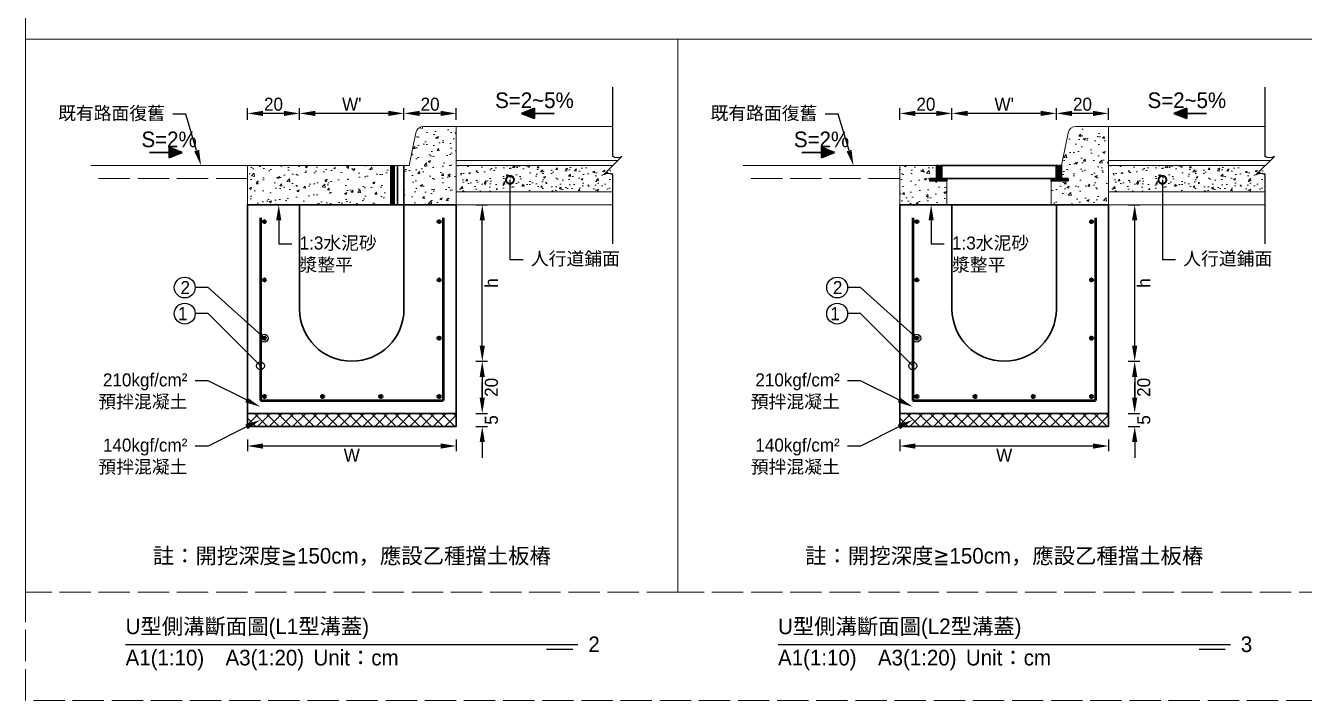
# Model space of a CAD drawing. Extents: x -8920 to 1950, y -2159 to 466.
# Drawn here: x -7990 to -7500, y -507 to -248.3 of the extents above; entities that cross this region are included whole.
import ezdxf
from ezdxf import colors
from ezdxf.entities.mleader import LeaderData, LeaderLine
from ezdxf.math import Vec2, Vec3

# ---------------------------------------------------------------- set-up
doc = ezdxf.new("R2010")
doc.units = 0
doc.header["$MEASUREMENT"] = 0
doc.linetypes.add('ACAD_ISO02W100', pattern=[15, 12, -3])
doc.layers.add('一、4.基本-隱藏', color=9, linetype='ACAD_ISO02W100', lineweight=20, plot=False)
doc.layers.add('三、3.文字-註解文字', color=2, linetype='Continuous')
for name, color, linetype, lineweight in [('二、1.繪圖-既有設施', 8, 'Continuous', 20), ('二、2.繪圖-施作項目', 181, 'Continuous', 30), ('二、3.繪圖-排水流向', 170, 'Continuous', 30), ('二、4.繪圖-設計鋪面', 40, 'Continuous', 20), ('二、5.繪圖-鋼筋', 60, 'Continuous', 50), ('二、6.繪圖-其他施作項目', 35, 'Continuous', 30)]:
    doc.layers.add(name, color=color, linetype=linetype, lineweight=lineweight)
doc.styles.add('次圖名(詳圖)', font='MS PGothic.ttf', dxfattribs={"height": 6})
doc.styles.add('註解文字(詳圖)', font='MS PGothic.ttf', dxfattribs={"height": 5})
doc.dimstyles.new('註解文字(詳圖)', dxfattribs={"dimtxt": 5, "dimasz": 6, "dimexe": 2, "dimexo": 5, "dimgap": 1, "dimtad": 2, "dimzin": 0, "dimdsep": 46, "dimtxsty": '註解文字(詳圖)', "dimcen": 0.1, "dimclrd": 144, "dimclre": 144, "dimclrt": 256, "dimadec": 0, "dimazin": 0, "dimtfac": 1, "dimtofl": 0, "dimtmove": 0, "dimatfit": 3, "dimfxlon": 1, "dimtolj": 1, "dimtzin": 0, "dimlwd": -1, "dimlwe": -1, "dimarcsym": 1})

# ---------------------------------------------------------------- blocks, each defined once
blk = doc.blocks.new('*D191')
at = {"layer": 'Defpoints', "color": 0, "transparency": 16777216}
for p in [(-7635, -282), (-7635, -317), (-7595, -317)]:
    blk.add_point(p, dxfattribs=at)
at = {"layer": '三、3.文字-註解文字', "color": 144, "transparency": 16777216}
for p, q in [((-7635, -284.5), (-7635, -280)), ((-7601, -282), (-7629, -282)), ((-7595, -284.5), (-7595, -280))]:
    blk.add_line(p, q, dxfattribs=at)
for points in [[(-7629, -281), (-7629, -283), (-7635, -282)], [(-7601, -281), (-7601, -283), (-7595, -282)]]:
    blk.add_solid(points, dxfattribs=at)
at = {"layer": '三、3.文字-註解文字', "transparency": 16777216, "insert": (-7615, -278.5), "char_height": 5, "attachment_point": 5, "style": '註解文字(詳圖)'}
blk.add_mtext("\\A1;W'", dxfattribs=at)
blk = doc.blocks.new('*D192')
at = {"layer": 'Defpoints', "color": 0, "transparency": 16777216}
for p in [(-7655, -282), (-7655, -317), (-7635, -317)]:
    blk.add_point(p, dxfattribs=at)
at = {"layer": '三、3.文字-註解文字', "color": 144, "transparency": 16777216}
for p, q in [((-7655, -284.5), (-7655, -280)), ((-7641, -282), (-7649, -282)), ((-7635, -284.5), (-7635, -280))]:
    blk.add_line(p, q, dxfattribs=at)
for points in [[(-7649, -281), (-7649, -283), (-7655, -282)], [(-7641, -281), (-7641, -283), (-7635, -282)]]:
    blk.add_solid(points, dxfattribs=at)
at = {"layer": '三、3.文字-註解文字', "transparency": 16777216, "insert": (-7645, -278.5), "char_height": 5, "attachment_point": 5, "style": '註解文字(詳圖)'}
blk.add_mtext('\\A1;20', dxfattribs=at)
blk = doc.blocks.new('*D193')
at = {"layer": 'Defpoints', "color": 0, "transparency": 16777216}
for p in [(-7615, -317), (-7565, -317), (-7615, -377)]:
    blk.add_point(p, dxfattribs=at)
at = {"layer": '三、3.文字-註解文字', "color": 144, "transparency": 16777216}
for p, q in [((-7567.5, -317), (-7563, -317)), ((-7565, -371), (-7565, -323)), ((-7567.5, -377), (-7563, -377))]:
    blk.add_line(p, q, dxfattribs=at)
for points in [[(-7566, -323), (-7564, -323), (-7565, -317)], [(-7566, -371), (-7564, -371), (-7565, -377)]]:
    blk.add_solid(points, dxfattribs=at)
at = {"layer": '三、3.文字-註解文字', "transparency": 16777216, "insert": (-7561.5, -347), "char_height": 5, "attachment_point": 5, "rotation": 90, "style": '註解文字(詳圖)'}
blk.add_mtext('\\A1;h', dxfattribs=at)
blk = doc.blocks.new('*D194')
at = {"layer": 'Defpoints', "color": 0, "transparency": 16777216}
for p in [(-7615, -377), (-7615, -397), (-7565, -397)]:
    blk.add_point(p, dxfattribs=at)
at = {"layer": '三、3.文字-註解文字', "color": 144, "transparency": 16777216}
for p, q in [((-7567.5, -377), (-7563, -377)), ((-7565, -383), (-7565, -391)), ((-7567.5, -397), (-7563, -397))]:
    blk.add_line(p, q, dxfattribs=at)
for points in [[(-7566, -383), (-7564, -383), (-7565, -377)], [(-7566, -391), (-7564, -391), (-7565, -397)]]:
    blk.add_solid(points, dxfattribs=at)
at = {"layer": '三、3.文字-註解文字', "transparency": 16777216, "insert": (-7561.5, -387), "char_height": 5, "attachment_point": 5, "rotation": 90, "style": '註解文字(詳圖)'}
blk.add_mtext('\\A1;20', dxfattribs=at)
blk = doc.blocks.new('*D195')
at = {"layer": 'Defpoints', "color": 0, "transparency": 16777216}
for p in [(-7615, -397), (-7615, -402), (-7565, -402)]:
    blk.add_point(p, dxfattribs=at)
at = {"layer": '三、3.文字-註解文字', "color": 144, "transparency": 16777216}
for p, q in [((-7565, -391), (-7565, -385)), ((-7567.5, -397), (-7563, -397)), ((-7567.5, -402), (-7563, -402)), ((-7565, -408), (-7565, -414))]:
    blk.add_line(p, q, dxfattribs=at)
for points in [[(-7566, -391), (-7564, -391), (-7565, -397)], [(-7566, -408), (-7564, -408), (-7565, -402)]]:
    blk.add_solid(points, dxfattribs=at)
at = {"layer": '三、3.文字-註解文字', "transparency": 16777216, "insert": (-7561.5, -399.5), "char_height": 5, "attachment_point": 5, "rotation": 90, "style": '註解文字(詳圖)'}
blk.add_mtext('\\A1;5', dxfattribs=at)
blk = doc.blocks.new('*D196')
at = {"layer": 'Defpoints', "color": 0, "transparency": 16777216}
for p in [(-7655, -402), (-7575, -402), (-7655, -409.5)]:
    blk.add_point(p, dxfattribs=at)
at = {"layer": '三、3.文字-註解文字', "color": 144, "transparency": 16777216}
for p, q in [((-7655, -407), (-7655, -411.5)), ((-7581, -409.5), (-7649, -409.5)), ((-7575, -407), (-7575, -411.5))]:
    blk.add_line(p, q, dxfattribs=at)
for points in [[(-7649, -408.5), (-7649, -410.5), (-7655, -409.5)], [(-7581, -408.5), (-7581, -410.5), (-7575, -409.5)]]:
    blk.add_solid(points, dxfattribs=at)
at = {"layer": '三、3.文字-註解文字', "transparency": 16777216, "insert": (-7615, -413), "char_height": 5, "attachment_point": 5, "style": '註解文字(詳圖)'}
blk.add_mtext('\\A1;W', dxfattribs=at)
blk = doc.blocks.new('排水流向')
at = {"layer": '二、3.繪圖-排水流向'}
h = blk.add_hatch(color=256, dxfattribs=at)
h.dxf.hatch_style = 1
h.paths.add_polyline_path([(0, 1), (0, -1), (2.5, 0)])
for points in [[(-3.75, 0), (0, 0)], [(0, 1), (0, -1)], [(2.5, 0), (0, 1)], [(2.5, 0), (0, -1)]]:
    blk.add_lwpolyline(points, dxfattribs=at)
blk = doc.blocks.new('*D270')
at = {"layer": 'Defpoints', "color": 0, "transparency": 16777216}
for p in [(-7595, -282), (-7595, -317), (-7575, -317)]:
    blk.add_point(p, dxfattribs=at)
at = {"layer": '三、3.文字-註解文字', "color": 144, "transparency": 16777216}
for p, q in [((-7595, -284.5), (-7595, -280)), ((-7581, -282), (-7589, -282)), ((-7575, -284.5), (-7575, -280))]:
    blk.add_line(p, q, dxfattribs=at)
for points in [[(-7589, -281), (-7589, -283), (-7595, -282)], [(-7581, -281), (-7581, -283), (-7575, -282)]]:
    blk.add_solid(points, dxfattribs=at)
at = {"layer": '三、3.文字-註解文字', "transparency": 16777216, "insert": (-7585, -278.5), "char_height": 5, "attachment_point": 5, "style": '註解文字(詳圖)'}
blk.add_mtext('\\A1;20', dxfattribs=at)
blk = doc.blocks.new('_DotSmall')
at = {"color": 0, "linetype": 'ByBlock', "const_width": 0.5}
blk.add_lwpolyline([(-0.0625, 0, 1), (0.0625, 0, 1)], format="xyb", close=True, dxfattribs=at)
blk = doc.blocks.new('_Small')
at = {"color": 0, "linetype": 'ByBlock', "lineweight": -2}
blk.add_circle((0, 0), 0.25, dxfattribs=at)
blk = doc.blocks.new('*D350')
at = {"layer": 'Defpoints', "color": 0, "transparency": 16777216}
for p in [(-7865, -317), (-7815, -317), (-7865, -377)]:
    blk.add_point(p, dxfattribs=at)
at = {"layer": '三、3.文字-註解文字', "color": 144, "transparency": 16777216}
for p, q in [((-7817.5, -317), (-7813, -317)), ((-7815, -371), (-7815, -323)), ((-7817.5, -377), (-7813, -377))]:
    blk.add_line(p, q, dxfattribs=at)
for points in [[(-7816, -323), (-7814, -323), (-7815, -317)], [(-7816, -371), (-7814, -371), (-7815, -377)]]:
    blk.add_solid(points, dxfattribs=at)
at = {"layer": '三、3.文字-註解文字', "transparency": 16777216, "insert": (-7811.5, -347), "char_height": 5, "attachment_point": 5, "rotation": 90, "style": '註解文字(詳圖)'}
blk.add_mtext('\\A1;h', dxfattribs=at)
blk = doc.blocks.new('*D351')
at = {"layer": 'Defpoints', "color": 0, "transparency": 16777216}
for p in [(-7865, -377), (-7865, -397), (-7815, -397)]:
    blk.add_point(p, dxfattribs=at)
at = {"layer": '三、3.文字-註解文字', "color": 144, "transparency": 16777216}
for p, q in [((-7817.5, -377), (-7813, -377)), ((-7815, -383), (-7815, -391)), ((-7817.5, -397), (-7813, -397))]:
    blk.add_line(p, q, dxfattribs=at)
for points in [[(-7816, -383), (-7814, -383), (-7815, -377)], [(-7816, -391), (-7814, -391), (-7815, -397)]]:
    blk.add_solid(points, dxfattribs=at)
at = {"layer": '三、3.文字-註解文字', "transparency": 16777216, "insert": (-7811.5, -387), "char_height": 5, "attachment_point": 5, "rotation": 90, "style": '註解文字(詳圖)'}
blk.add_mtext('\\A1;20', dxfattribs=at)
blk = doc.blocks.new('*D352')
at = {"layer": 'Defpoints', "color": 0, "transparency": 16777216}
for p in [(-7865, -397), (-7865, -402), (-7815, -402)]:
    blk.add_point(p, dxfattribs=at)
at = {"layer": '三、3.文字-註解文字', "color": 144, "transparency": 16777216}
for p, q in [((-7815, -391), (-7815, -385)), ((-7817.5, -397), (-7813, -397)), ((-7817.5, -402), (-7813, -402)), ((-7815, -408), (-7815, -414))]:
    blk.add_line(p, q, dxfattribs=at)
for points in [[(-7816, -391), (-7814, -391), (-7815, -397)], [(-7816, -408), (-7814, -408), (-7815, -402)]]:
    blk.add_solid(points, dxfattribs=at)
at = {"layer": '三、3.文字-註解文字', "transparency": 16777216, "insert": (-7811.5, -399.5), "char_height": 5, "attachment_point": 5, "rotation": 90, "style": '註解文字(詳圖)'}
blk.add_mtext('\\A1;5', dxfattribs=at)
blk = doc.blocks.new('*D353')
at = {"layer": 'Defpoints', "color": 0, "transparency": 16777216}
for p in [(-7885, -282), (-7885, -317), (-7845, -317)]:
    blk.add_point(p, dxfattribs=at)
at = {"layer": '三、3.文字-註解文字', "color": 144, "transparency": 16777216}
for p, q in [((-7885, -284.5), (-7885, -280)), ((-7851, -282), (-7879, -282)), ((-7845, -284.5), (-7845, -280))]:
    blk.add_line(p, q, dxfattribs=at)
for points in [[(-7879, -281), (-7879, -283), (-7885, -282)], [(-7851, -281), (-7851, -283), (-7845, -282)]]:
    blk.add_solid(points, dxfattribs=at)
at = {"layer": '三、3.文字-註解文字', "transparency": 16777216, "insert": (-7865, -278.5), "char_height": 5, "attachment_point": 5, "style": '註解文字(詳圖)'}
blk.add_mtext("\\A1;W'", dxfattribs=at)
blk = doc.blocks.new('*D354')
at = {"layer": 'Defpoints', "color": 0, "transparency": 16777216}
for p in [(-7905, -282), (-7905, -317), (-7885, -317)]:
    blk.add_point(p, dxfattribs=at)
at = {"layer": '三、3.文字-註解文字', "color": 144, "transparency": 16777216}
for p, q in [((-7905, -284.5), (-7905, -280)), ((-7891, -282), (-7899, -282)), ((-7885, -284.5), (-7885, -280))]:
    blk.add_line(p, q, dxfattribs=at)
for points in [[(-7899, -281), (-7899, -283), (-7905, -282)], [(-7891, -281), (-7891, -283), (-7885, -282)]]:
    blk.add_solid(points, dxfattribs=at)
at = {"layer": '三、3.文字-註解文字', "transparency": 16777216, "insert": (-7895, -278.5), "char_height": 5, "attachment_point": 5, "style": '註解文字(詳圖)'}
blk.add_mtext('\\A1;20', dxfattribs=at)
blk = doc.blocks.new('*D355')
at = {"layer": 'Defpoints', "color": 0, "transparency": 16777216}
for p in [(-7845, -282), (-7845, -317), (-7825, -317)]:
    blk.add_point(p, dxfattribs=at)
at = {"layer": '三、3.文字-註解文字', "color": 144, "transparency": 16777216}
for p, q in [((-7845, -284.5), (-7845, -280)), ((-7831, -282), (-7839, -282)), ((-7825, -284.5), (-7825, -280))]:
    blk.add_line(p, q, dxfattribs=at)
for points in [[(-7839, -281), (-7839, -283), (-7845, -282)], [(-7831, -281), (-7831, -283), (-7825, -282)]]:
    blk.add_solid(points, dxfattribs=at)
at = {"layer": '三、3.文字-註解文字', "transparency": 16777216, "insert": (-7835, -278.5), "char_height": 5, "attachment_point": 5, "style": '註解文字(詳圖)'}
blk.add_mtext('\\A1;20', dxfattribs=at)
blk = doc.blocks.new('*D362')
at = {"layer": 'Defpoints', "color": 0, "transparency": 16777216}
for p in [(-7905, -402), (-7825, -402), (-7905, -409.5)]:
    blk.add_point(p, dxfattribs=at)
at = {"layer": '三、3.文字-註解文字', "color": 144, "transparency": 16777216}
for p, q in [((-7905, -407), (-7905, -411.5)), ((-7831, -409.5), (-7899, -409.5)), ((-7825, -407), (-7825, -411.5))]:
    blk.add_line(p, q, dxfattribs=at)
for points in [[(-7899, -408.5), (-7899, -410.5), (-7905, -409.5)], [(-7831, -408.5), (-7831, -410.5), (-7825, -409.5)]]:
    blk.add_solid(points, dxfattribs=at)
at = {"layer": '三、3.文字-註解文字', "transparency": 16777216, "insert": (-7865, -413), "char_height": 5, "attachment_point": 5, "style": '註解文字(詳圖)'}
blk.add_mtext('\\A1;W', dxfattribs=at)

msp = doc.modelspace()

# ---------------------------------------------------------------- hatches: boundary and pattern name
at = {"layer": '二、1.繪圖-既有設施'}
h = msp.add_hatch(dxfattribs=at)
h.set_pattern_fill('AR-CONC', color=256, scale=0.05)
h.set_pattern_definition([(50, (-6074.377, -1615.479), (9.109233, -0.796954), [0.9525, -10.4775]), (355, (-6074.377, -1615.479), (-1.76217, 9.552842), [0.762, -8.38203]), (100.45144, (-6073.618, -1615.5455), (7.347062, 8.755888), [0.8095, -8.904512]), (46.1842, (-6074.377, -1612.939), (13.55395, -2.102116), [1.42875, -15.71625]), (96.63556, (-6073.247, -1613.114), (11.87021, 12.37131), [1.21425, -13.35678]), (351.18415, (-6074.377, -1612.939), (11.87021, 12.37131), [1.143, -12.57299]), (21, (-6073.107, -1613.574), (7.58072, -5.11326), [0.9525, -10.4775]), (326, (-6073.107, -1613.574), (3.0901, 9.2094), [0.762, -8.382]), (71.45144, (-6072.475, -1614), (10.67082, 4.09614), [0.8095, -8.904497]), (37.5, (-6074.3767, -1615.479), (0.15443, 4.227752), [0, -8.2804, 0, -8.509, 0, -8.41375]), (7.5, (-6074.3767, -1615.479), (3.340983, 5.009029), [0, -4.8514, 0, -8.0899, 0, -3.20675]), (327.5, (-6077.209, -1615.479), (6.77953, -0.286437), [0, -3.175, 0, -9.906, 0, -13.1445]), (317.5, (-6078.479, -1615.479), (7.406459, 1.271325), [0, -4.1275, 0, -6.5786, 0, -9.3345])])
h.paths.add_polyline_path([(-7850, -317), (-7850, -302), (-7905, -302), (-7905, -317)])
h.paths.add_polyline_path([(-7825, -302), (-7825, -287), (-7837.541, -287, 0.3575108), (-7840.482, -289.412), (-7843, -302), (-7845, -302), (-7845, -317), (-7825, -317)])
h = msp.add_hatch(dxfattribs=at)
h.set_pattern_fill('AR-CONC', color=256, scale=0.05)
h.set_pattern_definition([(50, (-5936.001, -1609.962), (9.109233, -0.796954), [0.9525, -10.4775]), (355, (-5936.001, -1609.962), (-1.76217, 9.552842), [0.762, -8.38203]), (100.45144, (-5935.2415, -1610.028), (7.347062, 8.755888), [0.8095, -8.904512]), (46.1842, (-5936.001, -1607.422), (13.55395, -2.102116), [1.42875, -15.71625]), (96.63556, (-5934.871, -1607.597), (11.87021, 12.37131), [1.21425, -13.35678]), (351.18415, (-5936, -1607.422), (11.87021, 12.37131), [1.143, -12.57299]), (21, (-5934.731, -1608.057), (7.58072, -5.11326), [0.9525, -10.4775]), (326, (-5934.731, -1608.057), (3.0901, 9.2094), [0.762, -8.382]), (71.45144, (-5934.099, -1608.483), (10.67082, 4.09614), [0.8095, -8.904497]), (37.5, (-5936.0006, -1609.962), (0.15443, 4.227752), [0, -8.2804, 0, -8.509, 0, -8.41375]), (7.5, (-5936.0006, -1609.962), (3.340983, 5.009029), [0, -4.8514, 0, -8.0899, 0, -3.20675]), (327.5, (-5938.8327, -1609.962), (6.77953, -0.286437), [0, -3.175, 0, -9.906, 0, -13.1445]), (317.5, (-5940.103, -1609.962), (7.406459, 1.271325), [0, -4.1275, 0, -6.5786, 0, -9.3345])])
h.paths.add_polyline_path([(-7655, -317), (-7637, -317), (-7637, -307.9), (-7643.5, -307.9), (-7643.5, -307), (-7640.9, -307), (-7640.9, -302), (-7655, -302)])
h.paths.add_polyline_path([(-7575, -302), (-7575, -287), (-7587.541, -287, 0.3575108), (-7590.482, -289.412), (-7593, -302), (-7593.1, -302), (-7593.1, -307), (-7590.5, -307), (-7590.5, -307.9), (-7597, -307.9), (-7597, -317), (-7575, -317)])
at = {"layer": '二、2.繪圖-施作項目'}
h = msp.add_hatch(dxfattribs=at)
h.set_pattern_fill('ANSI37', color=256)
h.set_pattern_definition([(45, (-7744.3264, 176.8755), (-2.245064, 2.245064), []), (135, (-7744.3264, 176.8755), (-2.245064, -2.245064), [])])
h.paths.add_polyline_path([(-7825, -402), (-7905, -402), (-7905, -397), (-7825, -397)])
h = msp.add_hatch(dxfattribs=at)
h.set_pattern_fill('ANSI37', color=256)
h.set_pattern_definition([(45, (-7494.3264, 176.8755), (-2.245064, 2.245064), []), (135, (-7494.3264, 176.8755), (-2.245064, -2.245064), [])])
h.paths.add_polyline_path([(-7575, -402), (-7655, -402), (-7655, -397), (-7575, -397)])
at = {"layer": '二、4.繪圖-設計鋪面'}
h = msp.add_hatch(dxfattribs=at)
h.set_pattern_fill('AR-CONC', color=256)
h.set_pattern_definition([(50, (-7959.145, 133.4644), (7.1726, -0.62752), [0.75, -8.25]), (355, (-7959.145, 133.4644), (-1.38751, 7.52192), [0.6, -6.6]), (100.4514, (-7958.547, 133.412), (5.78509, 6.8944), [0.6374, -7.01142]), (46.1842, (-7959.145, 135.464), (10.67241, -1.6552), [1.125, -12.375]), (96.6356, (-7958.256, 135.326), (9.34662, 9.74119), [0.9561, -10.51714]), (351.1842, (-7959.145, 135.464), (9.34662, 9.74119), [0.9, -9.9]), (21, (-7958.145, 134.9644), (5.96907, -4.02619), [0.75, -8.25]), (326, (-7958.145, 134.9644), (2.43315, 7.2515), [0.6, -6.6]), (71.4514, (-7957.6476, 134.629), (8.40222, 3.22531), [0.6374, -7.01142]), (37.5, (-7959.145, 133.4644), (0.121599, 3.328939), [0, -6.52, 0, -6.7, 0, -6.625]), (7.5, (-7959.145, 133.4644), (2.630695, 3.944117), [0, -3.82, 0, -6.37, 0, -2.525]), (327.5, (-7961.375, 133.4644), (5.338224, -0.225549), [0, -2.5, 0, -7.8, 0, -10.35]), (317.5, (-7962.375, 133.4644), (5.83186, 1.00105), [0, -3.25, 0, -5.18, 0, -7.35])])
h.paths.add_polyline_path([(-7765, -302), (-7825, -302), (-7825, -309.5), (-7815, -309.5), (-7815, -312), (-7765, -312)])
h.paths.add_polyline_path([(-7815, -309.5), (-7825, -309.5), (-7825, -312), (-7815, -312)], flags=17)
h = msp.add_hatch(dxfattribs=at)
h.set_pattern_fill('AR-CONC', color=256)
h.set_pattern_definition([(50, (-7709.145, 133.4644), (7.1726, -0.62752), [0.75, -8.25]), (355, (-7709.145, 133.4644), (-1.38751, 7.52192), [0.6, -6.6]), (100.4514, (-7708.547, 133.412), (5.78509, 6.8944), [0.6374, -7.01142]), (46.1842, (-7709.145, 135.464), (10.67241, -1.6552), [1.125, -12.375]), (96.6356, (-7708.256, 135.326), (9.34662, 9.74119), [0.9561, -10.51714]), (351.1842, (-7709.145, 135.464), (9.34662, 9.74119), [0.9, -9.9]), (21, (-7708.145, 134.9644), (5.96907, -4.02619), [0.75, -8.25]), (326, (-7708.145, 134.9644), (2.43315, 7.2515), [0.6, -6.6]), (71.4514, (-7707.6476, 134.629), (8.40222, 3.22531), [0.6374, -7.01142]), (37.5, (-7709.145, 133.4644), (0.121599, 3.328939), [0, -6.52, 0, -6.7, 0, -6.625]), (7.5, (-7709.145, 133.4644), (2.630695, 3.944117), [0, -3.82, 0, -6.37, 0, -2.525]), (327.5, (-7711.375, 133.4644), (5.338224, -0.225549), [0, -2.5, 0, -7.8, 0, -10.35]), (317.5, (-7712.375, 133.4644), (5.83186, 1.00105), [0, -3.25, 0, -5.18, 0, -7.35])])
h.paths.add_polyline_path([(-7515, -302), (-7575, -302), (-7575, -309.5), (-7565, -309.5), (-7565, -312), (-7515, -312)])
h.paths.add_polyline_path([(-7565, -309.5), (-7575, -309.5), (-7575, -312), (-7565, -312)], flags=17)
at = {"layer": '二、5.繪圖-鋼筋'}
h = msp.add_hatch(color=256, dxfattribs=at)
h.dxf.hatch_style = 1
h.paths.add_polyline_path([(-7898, -323.5, 1), (-7899, -323.5, 1)])
h = msp.add_hatch(color=256, dxfattribs=at)
h.dxf.hatch_style = 1
h.paths.add_polyline_path([(-7831, -323.5, 1), (-7832, -323.5, 1)])
h = msp.add_hatch(color=256, dxfattribs=at)
h.dxf.hatch_style = 1
h.paths.add_polyline_path([(-7648, -323.5, 1), (-7649, -323.5, 1)])
h = msp.add_hatch(color=256, dxfattribs=at)
h.dxf.hatch_style = 1
h.paths.add_polyline_path([(-7581, -323.5, 1), (-7582, -323.5, 1)])
h = msp.add_hatch(color=256, dxfattribs=at)
h.dxf.hatch_style = 1
h.paths.add_polyline_path([(-7898, -345.83, 1), (-7899, -345.83, 1)])
h = msp.add_hatch(color=256, dxfattribs=at)
h.dxf.hatch_style = 1
h.paths.add_polyline_path([(-7831, -345.83, 1), (-7832, -345.83, 1)])
h = msp.add_hatch(color=256, dxfattribs=at)
h.dxf.hatch_style = 1
h.paths.add_polyline_path([(-7648, -345.83, 1), (-7649, -345.83, 1)])
h = msp.add_hatch(color=256, dxfattribs=at)
h.dxf.hatch_style = 1
h.paths.add_polyline_path([(-7581, -345.83, 1), (-7582, -345.83, 1)])
h = msp.add_hatch(color=256, dxfattribs=at)
h.dxf.hatch_style = 1
h.paths.add_polyline_path([(-7898, -368.16, 1), (-7899, -368.16, 1)])
h = msp.add_hatch(color=256, dxfattribs=at)
h.dxf.hatch_style = 1
h.paths.add_polyline_path([(-7831, -368.16, 1), (-7832, -368.16, 1)])
h = msp.add_hatch(color=256, dxfattribs=at)
h.dxf.hatch_style = 1
h.paths.add_polyline_path([(-7648, -368.16, 1), (-7649, -368.16, 1)])
h = msp.add_hatch(color=256, dxfattribs=at)
h.dxf.hatch_style = 1
h.paths.add_polyline_path([(-7581, -368.16, 1), (-7582, -368.16, 1)])
h = msp.add_hatch(color=256, dxfattribs=at)
h.dxf.hatch_style = 1
h.paths.add_polyline_path([(-7898, -390.5, 1), (-7899, -390.5, 1)])
h = msp.add_hatch(color=256, dxfattribs=at)
h.dxf.hatch_style = 1
h.paths.add_polyline_path([(-7875.67, -390.5, 1), (-7876.67, -390.5, 1)])
h = msp.add_hatch(color=256, dxfattribs=at)
h.dxf.hatch_style = 1
h.paths.add_polyline_path([(-7853.34, -390.5, 1), (-7854.34, -390.5, 1)])
h = msp.add_hatch(color=256, dxfattribs=at)
h.dxf.hatch_style = 1
h.paths.add_polyline_path([(-7831, -390.5, 1), (-7832, -390.5, 1)])
h = msp.add_hatch(color=256, dxfattribs=at)
h.dxf.hatch_style = 1
h.paths.add_polyline_path([(-7648, -390.5, 1), (-7649, -390.5, 1)])
h = msp.add_hatch(color=256, dxfattribs=at)
h.dxf.hatch_style = 1
h.paths.add_polyline_path([(-7625.67, -390.5, 1), (-7626.67, -390.5, 1)])
h = msp.add_hatch(color=256, dxfattribs=at)
h.dxf.hatch_style = 1
h.paths.add_polyline_path([(-7603.34, -390.5, 1), (-7604.34, -390.5, 1)])
h = msp.add_hatch(color=256, dxfattribs=at)
h.dxf.hatch_style = 1
h.paths.add_polyline_path([(-7581, -390.5, 1), (-7582, -390.5, 1)])
at = {"layer": '二、6.繪圖-其他施作項目'}
h = msp.add_hatch(dxfattribs=at)
h.set_pattern_fill('ANSI31', color=256, scale=0.1)
h.set_pattern_definition([(45, (-5925.49114, -1606.28593), (-0.224506403, 0.224506403), [])])
h.paths.add_polyline_path([(-7640.9, -307), (-7643.5, -307), (-7643.5, -307.9), (-7637, -307.9), (-7637, -307), (-7640, -307), (-7640, -302), (-7640.9, -302)])
h.paths.add_polyline_path([(-7593.1, -302), (-7594, -302), (-7594, -307), (-7597, -307), (-7597, -307.9), (-7590.5, -307.9), (-7590.5, -307), (-7593.1, -307)])

# ---------------------------------------------------------------- linework, layer by layer
at = {"layer": '一、4.基本-隱藏'}
for points in [[(-7990, 0), (-7210, 0), (-7210, -253.5), (-7990, -253.5)], [(-7990, 0), (-7210, 0), (-7210, -507), (-7990, -507)], [(-7990, 0), (-7210, 0), (-7210, -507), (-7990, -507)], [(-7990, -253.5), (-7740, -253.5), (-7740, -465.5), (-7990, -465.5)], [(-7740, -253.5), (-7490, -253.5), (-7490, -465.5), (-7740, -465.5)]]:
    msp.add_lwpolyline(points, close=True, dxfattribs=at)
at = {"layer": '三、3.文字-註解文字'}
for points in [[(-7765, -332), (-7765, -305.536, 0.2828427), (-7768.536, -305.536), (-7761.464, -298.464, -0.2828427), (-7765, -298.464), (-7765, -272)], [(-7515, -332), (-7515, -305.536, 0.2828427), (-7518.536, -305.536), (-7511.464, -298.464, -0.2828427), (-7515, -298.464), (-7515, -272)]]:
    msp.add_lwpolyline(points, format="xyb", dxfattribs=at)
for points in [[(-7951.66, -485.5), (-7778.34, -485.5)], [(-7780.34, -487.5), (-7790.34, -487.5)], [(-7701.66, -485.5), (-7528.34, -485.5)], [(-7530.34, -487.5), (-7540.34, -487.5)]]:
    msp.add_lwpolyline(points, dxfattribs=at)
for centre in [(-7929, -348.75), (-7679, -348.75), (-7929, -358.75), (-7679, -358.75)]:
    msp.add_circle(centre, 4, dxfattribs=at)
at = {"layer": '二、1.繪圖-既有設施'}
msp.add_lwpolyline([(-7825, -302), (-7825, -287), (-7837.541, -287, 0.3575108), (-7840.482, -289.412), (-7843, -302), (-7905, -302), (-7905, -317), (-7825, -317)], format="xyb", close=True, dxfattribs=at)
msp.add_lwpolyline([(-7597, -307), (-7597, -317), (-7575, -317), (-7575, -302), (-7575, -287), (-7587.541, -287, 0.3575108), (-7590.482, -289.412), (-7593, -302)], format="xyb", dxfattribs=at)
msp.add_lwpolyline([(-7637, -307), (-7637, -317), (-7655, -317), (-7655, -302), (-7640.9, -302)], dxfattribs=at)
at = {"layer": '二、2.繪圖-施作項目'}
for points in [[(-7825, -402), (-7905, -402), (-7905, -317), (-7825, -317)], [(-7575, -402), (-7655, -402), (-7655, -317), (-7575, -317)]]:
    msp.add_lwpolyline(points, close=True, dxfattribs=at)
for points in [[(-7845, -317), (-7845, -357, -1), (-7885, -357), (-7885, -317)], [(-7595, -317), (-7595, -357, -1), (-7635, -357), (-7635, -317)]]:
    msp.add_lwpolyline(points, format="xyb", dxfattribs=at)
for points in [[(-7905, -397), (-7825, -397)], [(-7655, -397), (-7575, -397)]]:
    msp.add_lwpolyline(points, dxfattribs=at)
at = {"layer": '二、4.繪圖-設計鋪面'}
for points in [[(-7825, -287), (-7765, -287)], [(-7575, -287), (-7515, -287)], [(-7905, -302), (-7965, -302)], [(-7825, -300), (-7763, -300)], [(-7825, -302), (-7765, -302)], [(-7655, -302), (-7715, -302)], [(-7575, -300), (-7513, -300)], [(-7575, -302), (-7515, -302)], [(-7825, -312), (-7765, -312)], [(-7575, -312), (-7515, -312)], [(-7825, -317), (-7765, -317)], [(-7575, -317), (-7515, -317)]]:
    msp.add_lwpolyline(points, dxfattribs=at)
at = {"layer": '二、4.繪圖-設計鋪面', "linetype": 'ACAD_ISO02W100'}
for points in [[(-7905, -307), (-7965, -307)], [(-7655, -307), (-7715, -307)]]:
    msp.add_lwpolyline(points, dxfattribs=at)
at = {"layer": '二、5.繪圖-鋼筋'}
for points in [[(-7900, -322), (-7900, -392)], [(-7830, -322), (-7830, -392)], [(-7650, -322), (-7650, -392)], [(-7580, -322), (-7580, -392)], [(-7900, -392), (-7830, -392)], [(-7650, -392), (-7580, -392)]]:
    msp.add_lwpolyline(points, dxfattribs=at)
for centre in [(-7898.5, -323.5), (-7831.5, -323.5), (-7648.5, -323.5), (-7581.5, -323.5), (-7898.5, -345.83), (-7831.5, -345.83), (-7648.5, -345.83), (-7581.5, -345.83), (-7898.5, -368.16), (-7831.5, -368.16), (-7648.5, -368.16), (-7581.5, -368.16), (-7898.5, -390.5), (-7876.17, -390.5), (-7853.84, -390.5), (-7831.5, -390.5), (-7648.5, -390.5), (-7626.17, -390.5), (-7603.84, -390.5), (-7581.5, -390.5)]:
    msp.add_circle(centre, 0.5, dxfattribs=at)
at = {"layer": '二、6.繪圖-其他施作項目'}
for points in [[(-7850, -317), (-7850, -302)], [(-7849.375, -317), (-7849.375, -302)], [(-7848.75, -317), (-7848.75, -302)], [(-7847.5, -317), (-7847.5, -302)], [(-7845, -317), (-7845, -302)], [(-7639.5, -302), (-7639.5, -307)], [(-7639.5, -302), (-7594.5, -302)], [(-7638.9, -302), (-7638.9, -307)], [(-7595.1, -302), (-7595.1, -307)], [(-7594.5, -302), (-7594.5, -307)], [(-7593, -302), (-7593.1, -302)], [(-7639.5, -307), (-7594.5, -307)]]:
    msp.add_lwpolyline(points, dxfattribs=at)
for points in [[(-7643.5, -307), (-7640.9, -307), (-7640.9, -302), (-7640, -302), (-7640, -307), (-7637, -307), (-7637, -307.9), (-7643.5, -307.9)], [(-7593.1, -302), (-7594, -302), (-7594, -307), (-7597, -307), (-7597, -307.9), (-7590.5, -307.9), (-7590.5, -307), (-7593.1, -307)]]:
    msp.add_lwpolyline(points, close=True, dxfattribs=at)

# ---------------------------------------------------------------- block references
at = {"xscale": 2, "yscale": 2, "zscale": 2, "rotation": 180}
for p in [(-7795, -282), (-7545, -282)]:
    msp.add_blockref('排水流向', p, dxfattribs=at)
at = {"xscale": 2, "yscale": 2, "zscale": 2}
for p in [(-7935, -297), (-7685, -297)]:
    msp.add_blockref('排水流向', p, dxfattribs=at)

# ---------------------------------------------------------------- texts
at = {"layer": '三、3.文字-註解文字', "char_height": 6}
for s, width, gutter_width, insert, attachment_point, style in [('{\\fMS PGothic|b0|i0|c128|p34;註：開挖深度≧150cm，應設乙種擋土板樁}', 156.49231, 30, (-7865, -452), 5, '註解文字(詳圖)'), ('{\\fMS PGothic|b0|i0|c128|p34;註：開挖深度≧150cm，應設乙種擋土板樁}', 156.49231, 30, (-7615, -452), 5, '註解文字(詳圖)'), ('{\\fMS PGothic|b0|i0|c128|p34;U型側溝斷面圖(}L{\\fMS PGothic|b0|i0|c128|p34;1型溝蓋)}', 134.12151, 15, (-7951.66, -479.5), 4, '次圖名(詳圖)'), ('{\\fMS PGothic|b0|i0|c128|p34;U型側溝斷面圖(}L{\\fMS PGothic|b0|i0|c128|p34;2型溝蓋)}', 131.94411, 15, (-7701.66, -479.5), 4, '次圖名(詳圖)'), ('2', 3, 15, (-7774.34, -485.5), 4, '次圖名(詳圖)'), ('3', 3, 15, (-7524.34, -485.5), 4, '次圖名(詳圖)'), ('A1(1:10)\u3000A3(1:20){\\fMS PGothic|b0|i0|c128|p34;^IUnit：cm}', 136.03259, 15, (-7951.66, -491.5), 4, '次圖名(詳圖)'), ('A1(1:10)\u3000A3(1:20){\\fMS PGothic|b0|i0|c128|p34;^IUnit：cm}', 136.03259, 15, (-7701.66, -491.5), 4, '次圖名(詳圖)')]:
    msp.add_mtext_dynamic_manual_height_columns(s, width=width, gutter_width=gutter_width, heights=[0], dxfattribs=dict(at, insert=insert, attachment_point=attachment_point, style=style))
at = {"layer": '二、3.繪圖-排水流向', "char_height": 6, "attachment_point": 5, "style": '註解文字(詳圖)'}
for s, insert in [('{\\fMS PGothic|b0|i0|c128|p34;S=2~5%}', (-7795, -277)), ('{\\fMS PGothic|b0|i0|c128|p34;S=2~5%}', (-7545, -277)), ('{\\fMS PGothic|b0|i0|c128|p34;S=2%}', (-7935, -292)), ('{\\fMS PGothic|b0|i0|c128|p34;S=2%}', (-7685, -292))]:
    msp.add_mtext_dynamic_manual_height_columns(s, width=10.17412, gutter_width=30, heights=[0], dxfattribs=dict(at, insert=insert))

# ---------------------------------------------------------------- dimensions: what is measured, and where the dimension line sits
at = {"layer": '三、3.文字-註解文字'}
for base, p1, p2, text, picture, middle in [((-7905, -282), (-7885, -317), (-7905, -317), '20', '*D354', (-7895, -278.5)), ((-7885, -282), (-7845, -317), (-7885, -317), "W'", '*D353', (-7865, -278.5)), ((-7845, -282), (-7825, -317), (-7845, -317), '20', '*D355', (-7835, -278.5)), ((-7655, -282), (-7635, -317), (-7655, -317), '20', '*D192', (-7645, -278.5)), ((-7635, -282), (-7595, -317), (-7635, -317), "W'", '*D191', (-7615, -278.5)), ((-7595, -282), (-7575, -317), (-7595, -317), '20', '*D270', (-7585, -278.5)), ((-7905, -409.5), (-7825, -402), (-7905, -402), 'W', '*D362', (-7865, -413)), ((-7655, -409.5), (-7575, -402), (-7655, -402), 'W', '*D196', (-7615, -413))]:
    dim = msp.add_linear_dim(base=base, p1=p1, p2=p2, text=text, dimstyle='註解文字(詳圖)', dxfattribs=at)
    dim.commit()
    dim.dimension.update_dxf_attribs({"geometry": picture, "text_midpoint": middle})
for base, p1, p2, text, picture, middle in [((-7815, -317), (-7865, -377), (-7865, -317), 'h', '*D350', (-7811.5, -347)), ((-7565, -317), (-7615, -377), (-7615, -317), 'h', '*D193', (-7561.5, -347)), ((-7815, -397), (-7865, -377), (-7865, -397), '20', '*D351', (-7811.5, -387)), ((-7565, -397), (-7615, -377), (-7615, -397), '20', '*D194', (-7561.5, -387)), ((-7815, -402), (-7865, -397), (-7865, -402), '5', '*D352', (-7811.5, -399.5)), ((-7565, -402), (-7615, -397), (-7615, -402), '5', '*D195', (-7561.5, -399.5))]:
    dim = msp.add_linear_dim(base=base, p1=p1, p2=p2, angle=90, text=text, dimstyle='註解文字(詳圖)', dxfattribs=at)
    dim.commit()
    dim.dimension.update_dxf_attribs({"geometry": picture, "text_midpoint": middle})

# ---------------------------------------------------------------- leaders
ml = msp.add_multileader_mtext('Standard', dxfattribs=at)
ml.set_content('既有路面復舊', color=256, style='註解文字(詳圖)')
ml.set_leader_properties(color=144, linetype='ByLayer', lineweight=-1)
ml.build(insert=Vec2(0, 0))
ml.multileader.update_dxf_attribs({"dogleg_length": 5, "arrow_head_size": 6})
ctx = ml.context
ctx.base_point, ctx.char_height, ctx.arrow_head_size, ctx.landing_gap_size, ctx.plane_origin = Vec3(-7982.383, -282.25), 5, 6, 3, Vec3(-8007.575, -260.337)
ctx.text_align_type = 2
notes = []
notes.append((ctx, [(1, (1, 1, 0), (-7928.599, -282.25), (-1, 0), 5, [(0, [(-7922.744, -302)], 0, [])])]))
ctx.mtext.insert, ctx.mtext.alignment, ctx.mtext.flow_direction = Vec3(-7936.599, -279.409), 3, 5
ml = msp.add_multileader_mtext('Standard', dxfattribs=at)
ml.set_content('既有路面復舊', color=256, style='註解文字(詳圖)')
ml.set_leader_properties(color=144, linetype='ByLayer', lineweight=-1)
ml.build(insert=Vec2(0, 0))
ml.multileader.update_dxf_attribs({"dogleg_length": 5, "arrow_head_size": 6})
ctx = ml.context
ctx.base_point, ctx.char_height, ctx.arrow_head_size, ctx.landing_gap_size, ctx.plane_origin = Vec3(-7732.383, -282.25), 5, 6, 3, Vec3(-7757.575, -260.337)
ctx.text_align_type = 2
notes.append((ctx, [(1, (1, 1, 0), (-7678.599, -282.25), (-1, 0), 5, [(0, [(-7672.744, -302)], 0, [])])]))
ctx.mtext.insert, ctx.mtext.alignment, ctx.mtext.flow_direction = Vec3(-7686.599, -279.409), 3, 5
ml = msp.add_multileader_mtext('Standard', dxfattribs=at)
ml.set_content('人行道鋪面', color=256, style='註解文字(詳圖)')
ml.set_leader_properties(color=144, linetype='ByLayer', lineweight=-1)
ml.set_arrow_properties(name='DOTSMALL')
ml.build(insert=Vec2(0, 0))
ml.multileader.update_dxf_attribs({"dogleg_length": 5, "arrow_head_size": 6})
ctx = ml.context
ctx.base_point, ctx.char_height, ctx.arrow_head_size, ctx.landing_gap_size, ctx.plane_origin = Vec3(-7799.376, -337.979), 5, 6, 3, Vec3(-7804.376, -307.447)
notes.append((ctx, [(0, (1, 1, 0), (-7804.376, -337.979), (1, 0), 5, [(0, [(-7804.376, -307.447)], 0, [])])]))
ctx.mtext.insert, ctx.mtext.flow_direction = Vec3(-7796.376, -335.167), 5
ml = msp.add_multileader_mtext('Standard', dxfattribs=at)
ml.set_content('人行道鋪面', color=256, style='註解文字(詳圖)')
ml.set_leader_properties(color=144, linetype='ByLayer', lineweight=-1)
ml.set_arrow_properties(name='DOTSMALL')
ml.build(insert=Vec2(0, 0))
ml.multileader.update_dxf_attribs({"dogleg_length": 5, "arrow_head_size": 6})
ctx = ml.context
ctx.base_point, ctx.char_height, ctx.arrow_head_size, ctx.landing_gap_size, ctx.plane_origin = Vec3(-7549.376, -337.979), 5, 6, 3, Vec3(-7554.376, -307.447)
notes.append((ctx, [(0, (1, 1, 0), (-7554.376, -337.979), (1, 0), 5, [(0, [(-7554.376, -307.447)], 0, [])])]))
ctx.mtext.insert, ctx.mtext.flow_direction = Vec3(-7546.376, -335.167), 5
ml = msp.add_multileader_mtext('Standard', dxfattribs=at)
ml.set_content('{\\fMS PGothic|b0|i0|c128|p34;1:3水泥砂漿整平}', color=256, style='註解文字(詳圖)')
ml.set_leader_properties(color=144, linetype='ByLayer', lineweight=-1)
ml.build(insert=Vec2(0, 0))
ml.multileader.update_dxf_attribs({"dogleg_length": 5, "arrow_head_size": 6})
ctx = ml.context
ctx.base_point, ctx.char_height, ctx.arrow_head_size, ctx.landing_gap_size, ctx.plane_origin = Vec3(-7887.991, -332), 5, 6, 3, Vec3(-7892.991, -317)
notes.append((ctx, [(0, (1, 1, 0), (-7892.991, -332), (1, 0), 5, [(0, [(-7892.991, -317)], 0, [])])]))
ctx.mtext.insert, ctx.mtext.width, ctx.mtext.flow_direction = Vec3(-7884.991, -329.173), 34.7666, 5
ml = msp.add_multileader_mtext('Standard', dxfattribs=at)
ml.set_content('{\\fMS PGothic|b0|i0|c128|p34;1:3水泥砂漿整平}', color=256, style='註解文字(詳圖)')
ml.set_leader_properties(color=144, linetype='ByLayer', lineweight=-1)
ml.build(insert=Vec2(0, 0))
ml.multileader.update_dxf_attribs({"dogleg_length": 5, "arrow_head_size": 6})
ctx = ml.context
ctx.base_point, ctx.char_height, ctx.arrow_head_size, ctx.landing_gap_size, ctx.plane_origin = Vec3(-7637.991, -332), 5, 6, 3, Vec3(-7642.991, -317)
notes.append((ctx, [(0, (1, 1, 0), (-7642.991, -332), (1, 0), 5, [(0, [(-7642.991, -317)], 0, [])])]))
ctx.mtext.insert, ctx.mtext.width, ctx.mtext.flow_direction = Vec3(-7634.991, -329.173), 34.7666, 5
ml = msp.add_multileader_mtext('Standard', dxfattribs=at)
ml.set_content('2', color=256, style='註解文字(詳圖)')
ml.set_leader_properties(color=144, linetype='ByLayer', lineweight=-1)
ml.set_arrow_properties(name='SMALL')
ml.build(insert=Vec2(0, 0))
ml.multileader.update_dxf_attribs({"dogleg_length": 5, "arrow_head_size": 6})
ctx = ml.context
ctx.base_point, ctx.char_height, ctx.arrow_head_size, ctx.plane_origin = Vec3(-7931.898, -348.75), 5, 6, Vec3(-7898.5, -368.75)
ctx.text_align_type = 2
notes.append((ctx, [(0, (1, 1, 0), (-7920, -348.75), (-1, 0), 5, [(0, [(-7898.5, -368.16)], 0, [])])]))
ctx.mtext.insert, ctx.mtext.alignment, ctx.mtext.flow_direction = Vec3(-7927, -346.25), 3, 5
ml = msp.add_multileader_mtext('Standard', dxfattribs=at)
ml.set_content('2', color=256, style='註解文字(詳圖)')
ml.set_leader_properties(color=144, linetype='ByLayer', lineweight=-1)
ml.set_arrow_properties(name='SMALL')
ml.build(insert=Vec2(0, 0))
ml.multileader.update_dxf_attribs({"dogleg_length": 5, "arrow_head_size": 6})
ctx = ml.context
ctx.base_point, ctx.char_height, ctx.arrow_head_size, ctx.plane_origin = Vec3(-7681.898, -348.75), 5, 6, Vec3(-7648.5, -368.75)
ctx.text_align_type = 2
notes.append((ctx, [(0, (1, 1, 0), (-7670, -348.75), (-1, 0), 5, [(0, [(-7648.5, -368.16)], 0, [])])]))
ctx.mtext.insert, ctx.mtext.alignment, ctx.mtext.flow_direction = Vec3(-7677, -346.25), 3, 5
ml = msp.add_multileader_mtext('Standard', dxfattribs=at)
ml.set_content('1', color=256, style='註解文字(詳圖)')
ml.set_leader_properties(color=144, linetype='ByLayer', lineweight=-1)
ml.set_arrow_properties(name='SMALL')
ml.build(insert=Vec2(0, 0))
ml.multileader.update_dxf_attribs({"dogleg_length": 5, "arrow_head_size": 6})
ctx = ml.context
ctx.base_point, ctx.char_height, ctx.arrow_head_size, ctx.landing_gap_size, ctx.plane_origin = Vec3(-7932.506, -358.75), 5, 6, 3, Vec3(-7898.5, -378.75)
ctx.text_align_type = 2
notes.append((ctx, [(0, (1, 1, 0), (-7920, -358.75), (-1, 0), 5, [(0, [(-7900, -378.75)], 0, [])])]))
ctx.mtext.insert, ctx.mtext.alignment, ctx.mtext.flow_direction = Vec3(-7928, -356.25), 3, 5
ml = msp.add_multileader_mtext('Standard', dxfattribs=at)
ml.set_content('1', color=256, style='註解文字(詳圖)')
ml.set_leader_properties(color=144, linetype='ByLayer', lineweight=-1)
ml.set_arrow_properties(name='SMALL')
ml.build(insert=Vec2(0, 0))
ml.multileader.update_dxf_attribs({"dogleg_length": 5, "arrow_head_size": 6})
ctx = ml.context
ctx.base_point, ctx.char_height, ctx.arrow_head_size, ctx.landing_gap_size, ctx.plane_origin = Vec3(-7682.506, -358.75), 5, 6, 3, Vec3(-7648.5, -378.75)
ctx.text_align_type = 2
notes.append((ctx, [(0, (1, 1, 0), (-7670, -358.75), (-1, 0), 5, [(0, [(-7650, -378.75)], 0, [])])]))
ctx.mtext.insert, ctx.mtext.alignment, ctx.mtext.flow_direction = Vec3(-7678, -356.25), 3, 5
ml = msp.add_multileader_mtext('Standard', dxfattribs=at)
ml.set_content('{\\fMS PGothic|b0|i0|c128|p34;210kgf/cm²}\\P預拌{\\fMS PGothic|b0|i0|c128|p34;混凝土}', color=256, style='註解文字(詳圖)')
ml.set_leader_properties(color=144, linetype='ByLayer', lineweight=-1)
ml.build(insert=Vec2(0, 0))
ml.multileader.update_dxf_attribs({"dogleg_length": 5, "arrow_head_size": 6})
ctx = ml.context
ctx.base_point, ctx.char_height, ctx.arrow_head_size, ctx.landing_gap_size, ctx.plane_origin = Vec3(-7966.398, -384.5), 5, 6, 3, Vec3(-7900, -394.5)
ctx.text_align_type = 2
notes.append((ctx, [(0, (1, 1, 0), (-7920, -384.5), (-1, 0), 5, [(0, [(-7900, -394.5)], 0, [])])]))
ctx.mtext.insert, ctx.mtext.alignment, ctx.mtext.flow_direction = Vec3(-7928, -381.631), 3, 5
ml = msp.add_multileader_mtext('Standard', dxfattribs=at)
ml.set_content('{\\fMS PGothic|b0|i0|c128|p34;210kgf/cm²}\\P預拌{\\fMS PGothic|b0|i0|c128|p34;混凝土}', color=256, style='註解文字(詳圖)')
ml.set_leader_properties(color=144, linetype='ByLayer', lineweight=-1)
ml.build(insert=Vec2(0, 0))
ml.multileader.update_dxf_attribs({"dogleg_length": 5, "arrow_head_size": 6})
ctx = ml.context
ctx.base_point, ctx.char_height, ctx.arrow_head_size, ctx.landing_gap_size, ctx.plane_origin = Vec3(-7716.398, -384.5), 5, 6, 3, Vec3(-7650, -394.5)
ctx.text_align_type = 2
notes.append((ctx, [(0, (1, 1, 0), (-7670, -384.5), (-1, 0), 5, [(0, [(-7650, -394.5)], 0, [])])]))
ctx.mtext.insert, ctx.mtext.alignment, ctx.mtext.flow_direction = Vec3(-7678, -381.631), 3, 5
ml = msp.add_multileader_mtext('Standard', dxfattribs=at)
ml.set_content('{\\fMS PGothic|b0|i0|c128|p34;140kgf/cm²}\\P預拌{\\fMS PGothic|b0|i0|c128|p34;混凝土}', color=256, style='註解文字(詳圖)')
ml.set_leader_properties(color=144, linetype='ByLayer', lineweight=-1)
ml.build(insert=Vec2(0, 0))
ml.multileader.update_dxf_attribs({"dogleg_length": 5, "arrow_head_size": 6})
ctx = ml.context
ctx.base_point, ctx.char_height, ctx.arrow_head_size, ctx.landing_gap_size, ctx.plane_origin = Vec3(-7966.398, -409.5), 5, 6, 3, Vec3(-7900, -399.5)
ctx.text_align_type = 2
notes.append((ctx, [(0, (1, 1, 0), (-7920, -409.5), (-1, 0), 5, [(0, [(-7900, -399.5)], 0, [])])]))
ctx.mtext.insert, ctx.mtext.alignment, ctx.mtext.flow_direction = Vec3(-7928, -406.631), 3, 5
ml = msp.add_multileader_mtext('Standard', dxfattribs=at)
ml.set_content('{\\fMS PGothic|b0|i0|c128|p34;140kgf/cm²}\\P預拌{\\fMS PGothic|b0|i0|c128|p34;混凝土}', color=256, style='註解文字(詳圖)')
ml.set_leader_properties(color=144, linetype='ByLayer', lineweight=-1)
ml.build(insert=Vec2(0, 0))
ml.multileader.update_dxf_attribs({"dogleg_length": 5, "arrow_head_size": 6})
ctx = ml.context
ctx.base_point, ctx.char_height, ctx.arrow_head_size, ctx.landing_gap_size, ctx.plane_origin = Vec3(-7716.398, -409.5), 5, 6, 3, Vec3(-7650, -399.5)
ctx.text_align_type = 2
notes.append((ctx, [(0, (1, 1, 0), (-7670, -409.5), (-1, 0), 5, [(0, [(-7650, -399.5)], 0, [])])]))
ctx.mtext.insert, ctx.mtext.alignment, ctx.mtext.flow_direction = Vec3(-7678, -406.631), 3, 5
for ctx, leaders in notes:
    for number, flags, end, landing, length, lines in leaders:
        leader = LeaderData()
        leader.index, (leader.has_last_leader_line, leader.has_dogleg_vector, leader.attachment_direction) = number, flags
        leader.last_leader_point, leader.dogleg_vector, leader.dogleg_length = Vec3(end), Vec3(landing), length
        for number, points, colour, breaks in lines:
            line = LeaderLine()
            line.index, line.vertices, line.color, line.breaks = number, Vec3.list(points), colors.encode_raw_color(colour), breaks
            leader.lines.append(line)
        ctx.leaders.append(leader)

doc.saveas('drawing.dxf')
